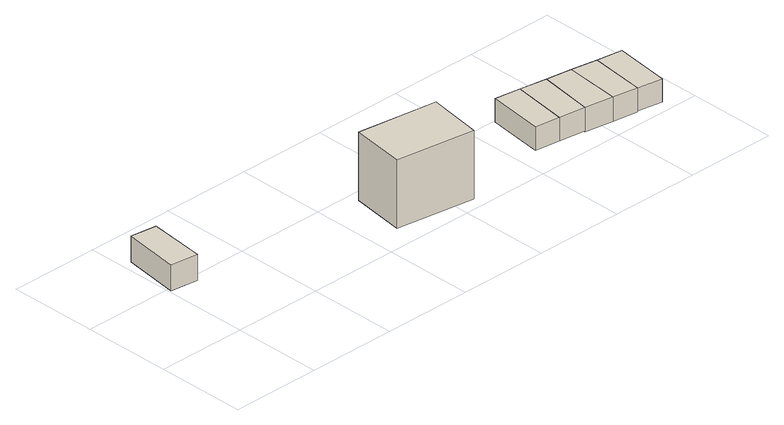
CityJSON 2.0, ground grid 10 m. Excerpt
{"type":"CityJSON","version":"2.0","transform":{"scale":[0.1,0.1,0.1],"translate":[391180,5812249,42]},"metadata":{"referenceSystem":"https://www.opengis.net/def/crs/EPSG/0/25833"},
"CityObjects":{
"building1":{"type":"Building","attributes":{"Gemeindeschluessel":"11000007","BezugspunktDach":"2200","function":"31001_2463","measuredHeight":2.95,"storeysAboveGround":1},"address":[{"country":"Germany","locality":"Berlin","thoroughfareNumber":"32G (1)","thoroughfareName":"Wolfsburger Weg"}],"geometry":[{"type":"Solid","lod":"1","boundaries":[[[[0,1,2,3]],[[4,5,6,7]],[[4,7,3,2]],[[5,4,2,1]],[[6,5,1,0]],[[7,6,0,3]]]]}]},
"building2":{"type":"Building","attributes":{"Gemeindeschluessel":"11000007","BezugspunktDach":"2200","function":"31001_1010","measuredHeight":8.85,"storeysAboveGround":2},"address":[{"country":"Germany","locality":"Berlin","thoroughfareNumber":"30G","thoroughfareName":"Wolfsburger Weg"}],"geometry":[{"type":"Solid","lod":"1","boundaries":[[[[8,9,10,11,12]],[[13,14,15,16,17]],[[13,17,12,11]],[[14,13,11,10]],[[15,14,10,9]],[[16,15,9,8]],[[17,16,8,12]]]]}]},
"building3":{"type":"Building","attributes":{"Gemeindeschluessel":"11000007","BezugspunktDach":"2200","function":"31001_2463","measuredHeight":2.54,"storeysAboveGround":1},"address":[{"country":"Germany","locality":"Berlin","thoroughfareNumber":"30G (1)","thoroughfareName":"Wolfsburger Weg"}],"geometry":[{"type":"Solid","lod":"1","boundaries":[[[[18,19,20,21]],[[22,23,24,25]],[[22,25,21,20]],[[23,22,20,19]],[[24,23,19,18]],[[25,24,18,21]]]]}]},
"building4":{"type":"Building","attributes":{"Gemeindeschluessel":"11000007","BezugspunktDach":"2200","function":"31001_2463","measuredHeight":2.57,"storeysAboveGround":1},"address":[{"country":"Germany","locality":"Berlin","thoroughfareNumber":"30C (1)","thoroughfareName":"Wolfsburger Weg"}],"geometry":[{"type":"Solid","lod":"1","boundaries":[[[[26,27,19,18]],[[23,28,29,24]],[[23,24,18,19]],[[28,23,19,27]],[[29,28,27,26]],[[24,29,26,18]]]]}]},
"building5":{"type":"Building","attributes":{"Gemeindeschluessel":"11000007","BezugspunktDach":"2200","function":"31001_2463","measuredHeight":2.69,"storeysAboveGround":1},"address":[{"country":"Germany","locality":"Berlin","thoroughfareNumber":"30A (1)","thoroughfareName":"Wolfsburger Weg"}],"geometry":[{"type":"Solid","lod":"1","boundaries":[[[[30,31,27,26]],[[32,33,34,35]],[[32,35,26,27]],[[33,32,27,31]],[[34,33,31,30]],[[35,34,30,26]]]]}]},
"building6":{"type":"Building","attributes":{"Gemeindeschluessel":"11000007","BezugspunktDach":"2200","function":"31001_2463","measuredHeight":2.69,"storeysAboveGround":1},"address":[{"country":"Germany","locality":"Berlin","thoroughfareNumber":"30D (1)","thoroughfareName":"Wolfsburger Weg"}],"geometry":[{"type":"Solid","lod":"1","boundaries":[[[[36,37,31,30]],[[33,38,39,34]],[[33,34,30,31]],[[38,33,31,37]],[[39,38,37,36]],[[34,39,36,30]]]]}]},
"building7":{"type":"Building","attributes":{"Gemeindeschluessel":"11000007","BezugspunktDach":"2200","function":"31001_2463","measuredHeight":2.58,"storeysAboveGround":1},"address":[{"country":"Germany","locality":"Berlin","thoroughfareNumber":"30E (23)","thoroughfareName":"Wolfsburger Weg"}],"geometry":[{"type":"Solid","lod":"1","boundaries":[[[[40,41,37,36]],[[42,43,44,45]],[[42,45,36,37]],[[43,42,37,41]],[[44,43,41,40]],[[45,44,40,36]]]]}]}
},
"vertices":[
[34,92,35],[41,155,35],[12,159,35],[3,96,35],[12,159,6],[41,155,6],[34,92,6],[3,96,6],
[316,7,88],[326,69,88],[281,75,88],[236,81,88],[227,20,88],[236,81,12],[281,75,12],[326,69,12],[316,7,12],[227,20,12],
[449,28,35],[458,91,35],[429,95,35],[421,32,35],[429,95,9],[458,91,9],[449,28,9],[421,32,9],
[479,24,35],[488,86,35],[488,86,9],[479,24,9],
[511,19,35],[517,82,35],[488,86,8],[517,82,8],[511,19,8],[479,24,8],
[539,15,35],[546,77,35],[546,77,8],[539,15,8],
[567,10,35],[575,73,35],[546,77,9],[575,73,9],[567,10,9],[539,15,9]
]}
